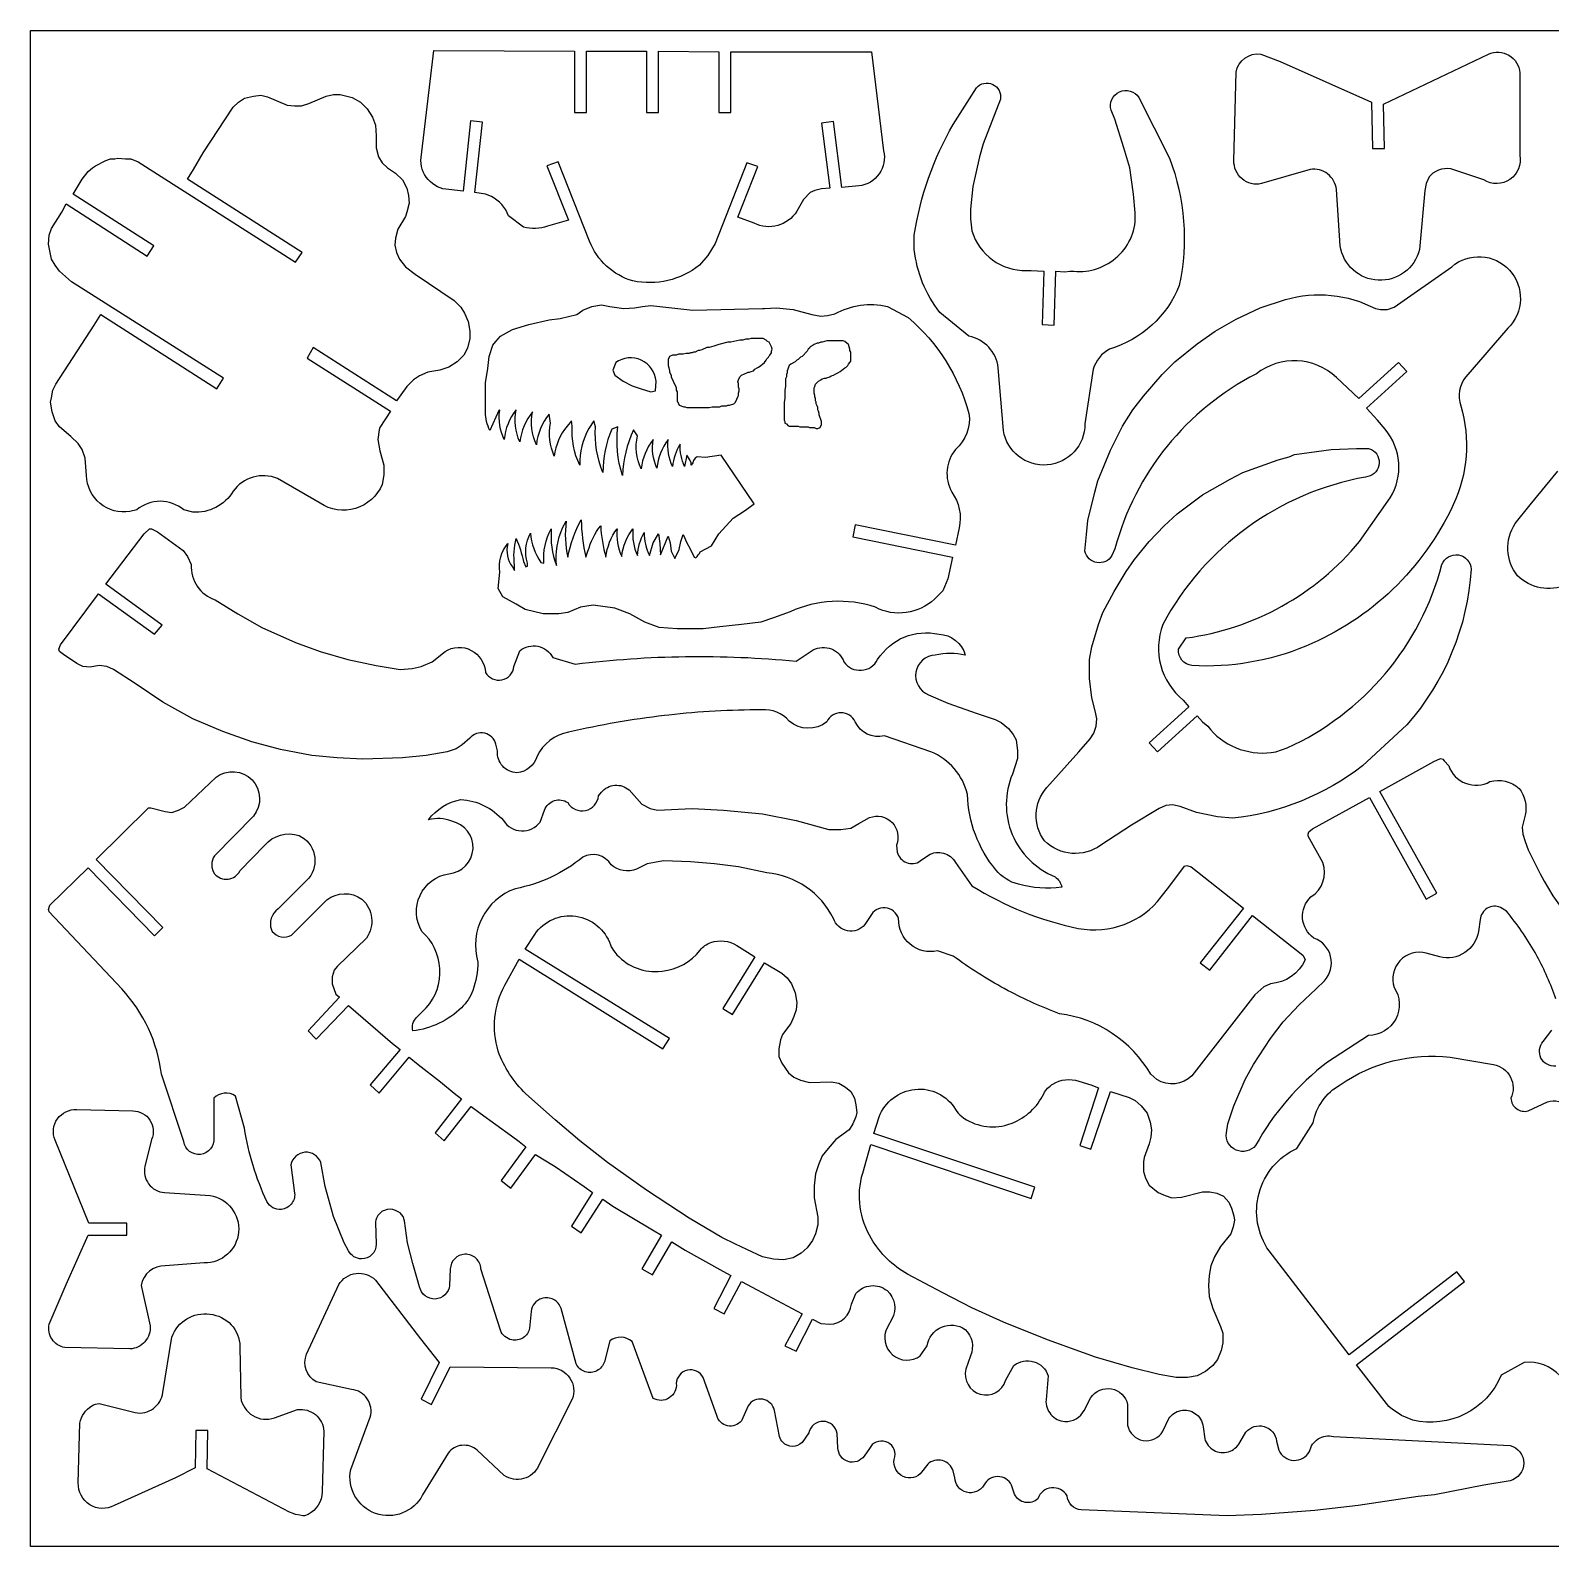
# Model space of a CAD drawing. Extents: x -54 to 327, y -11 to 204.
# Drawn here: x -54.1 to 161.8, y -11.2 to 204 of the extents above; entities that cross this region are included whole.
import ezdxf

# ---------------------------------------------------------------- set-up
doc = ezdxf.new("R2010")
doc.units = 0
for name, color, linetype in [('DEFAULT', 7, 'CONTINUOUS'), ('OFFEN', 7, 'CONTINUOUS'), ('SCHNEIDENUHRZEIGER', 7, 'CONTINUOUS')]:
    doc.layers.add(name, color=color, linetype=linetype)

msp = doc.modelspace()

# ---------------------------------------------------------------- linework, layer by layer
at = {"layer": 'DEFAULT'}
for points in [[(29.751367, 201.076598), (33.388499, 201.076598), (33.388499, 192.364098), (35.088499, 192.364098), (35.088499, 201.076598), (43.694749, 200.970348), (43.694749, 192.364098), (45.394749, 192.364098), (45.394749, 200.970348), (65.369749, 200.970348), (67.069749, 186.945348, -0.212187), (66.426186, 183.669418, -0.230841), (63.563499, 181.951598), (61.119749, 181.739098), (59.950999, 191.089098), (58.250999, 190.876598), (59.419749, 181.632848), (58.250999, 181.526598), (57.294749, 181.314098), (56.657249, 180.995348), (55.700999, 180.039098), (54.744749, 178.339098, -0.381872), (48.688499, 176.639098), (46.350999, 177.489098), (49.219749, 184.714098), (47.625999, 185.245348), (43.163499, 173.770348), (42.100999, 172.070348), (40.932249, 170.689098, -0.221564), (31.475999, 168.457848, -0.230541), (25.313499, 174.089098), (20.850999, 185.351598), (19.257249, 184.820348), (22.338499, 177.064098), (19.363499, 176.214098, -0.15459), (15.963499, 176.107848), (13.838499, 177.701598, 0.175963), (11.394749, 180.464098), (10.544749, 180.782848), (9.057249, 180.995348), (10.119749, 190.982848), (8.419749, 191.195348), (7.357249, 181.207848), (5.338499, 181.420348, -0.205545), (2.392364, 182.861029, -0.214931), (1.407249, 185.989098), (3.213499, 201.182848), (23.188499, 201.076598), (23.188499, 192.364098), (24.888499, 192.364098), (24.888499, 201.076598), (29.751367, 201.076598)], [(131.350998, 181.420348, 0.422445), (127.632248, 184.289098), (120.725998, 182.270348, -0.233301), (117.947707, 182.947266, -0.223841), (116.794748, 185.564098), (117.113498, 198.101598, -0.40439), (120.619748, 200.651598), (123.382248, 199.589098), (136.344748, 193.851598), (136.450998, 187.264098), (138.150998, 187.264098), (138.044748, 193.532848), (152.919748, 200.651598, -0.521424), (157.382248, 197.995348), (157.382248, 186.307848, -0.656572), (152.282248, 182.801598), (148.457248, 184.076598, 0.278045), (145.057248, 183.757848), (144.525998, 183.226598), (144.100998, 182.270348), (143.888498, 181.314098), (143.144748, 172.920348, -0.821677), (131.882248, 173.451598), (131.350998, 181.420348)], [(87.993557, 169.917954), (89.807249, 169.839098), (89.594749, 162.295348), (91.294749, 162.189098), (91.507249, 169.839098), (92.782249, 169.732848), (93.525999, 169.839098), (94.057249, 169.839098, 0.218171), (100.311954, 171.987037, 0.234467), (102.769749, 178.126598), (102.557249, 180.782848), (102.025999, 184.501598), (101.175999, 187.370348), (99.900999, 191.407848), (99.369749, 192.682848, -0.373382), (100.551697, 195.291623, -0.381083), (103.300999, 194.489098), (107.657249, 185.882848, -0.143848), (109.038499, 167.820348, -0.229212), (99.157249, 158.789098, 0.207571), (96.819749, 155.920348), (95.650999, 148.164098, -0.922039), (84.069749, 147.207848), (83.325999, 156.132848, 0.330794), (79.182249, 160.595348), (75.038499, 163.995348, -0.140534), (71.425999, 172.920348), (71.425999, 174.939098, -0.094373), (76.950999, 190.664098), (80.244749, 195.870348, -0.759467), (83.644749, 194.276598), (81.200999, 187.901598), (80.669749, 186.095348), (79.713499, 181.845348), (79.394749, 178.657848), (79.394749, 177.276598), (79.607249, 175.576598, 0.339801), (87.363499, 169.945348), (87.993557, 169.917954)], [(1.194749, 154.964098), (0.344749, 154.432848), (-0.611501, 153.476598), (-1.461501, 152.307848), (-2.099001, 151.457848), (-13.892751, 159.001598), (-14.742751, 157.514098), (-2.949001, 149.970348), (-4.436501, 147.632848), (-4.542751, 147.314098), (-4.755251, 145.932848), (-4.436501, 144.339098), (-3.905251, 142.320348), (-3.905251, 140.939098), (-4.117751, 139.557848, -0.468838), (-12.936501, 136.901598), (-18.992751, 140.407848, 0.35362), (-25.261501, 138.601598, -0.279731), (-30.999001, 135.626598), (-32.274001, 135.945348, 0.368022), (-38.967751, 135.945348), (-39.924001, 135.732848, -0.456402), (-46.086501, 140.832848), (-46.299001, 143.276598), (-46.724001, 144.551598), (-47.255251, 145.401598), (-48.317751, 146.357848), (-49.911501, 147.739098), (-50.549001, 148.589098), (-50.974001, 149.864098), (-51.186501, 151.245348), (-51.080251, 151.882848), (-50.867751, 152.945348), (-50.442751, 153.795348), (-45.024001, 162.189098), (-44.067751, 163.676598), (-27.599001, 153.157848), (-26.642751, 154.645348), (-48.211501, 168.351598), (-49.911501, 169.839098), (-50.549001, 170.689098), (-51.080251, 171.539098), (-51.505251, 173.664098), (-51.399001, 174.939098), (-51.080251, 175.895348), (-49.592751, 178.232848), (-48.955251, 179.401598), (-37.480251, 171.964098), (-36.524001, 173.451598), (-47.999001, 180.782848), (-46.724001, 182.907848), (-45.874001, 183.970348), (-45.236501, 184.501598), (-44.811501, 184.820348), (-43.324001, 185.564098), (-42.686501, 185.776598), (-42.049001, 185.776598), (-41.624001, 185.882848), (-40.561501, 185.776598), (-39.817751, 185.776598), (-38.755251, 185.351598), (-16.442751, 171.114098), (-15.486501, 172.495348), (-31.742751, 182.907848), (-30.892751, 184.289098), (-29.511501, 186.626598), (-25.261501, 193.107848), (-24.517751, 193.851598), (-23.667751, 194.382848), (-22.392751, 194.701598), (-21.330251, 194.807848), (-20.374001, 194.595348), (-17.611501, 193.426598), (-16.549001, 193.320348), (-15.592751, 193.320348), (-14.530251, 193.639098), (-12.086501, 194.701598), (-11.024001, 194.914098), (-10.067751, 194.914098), (-8.367751, 194.489098), (-7.199001, 193.851598), (-6.242751, 192.895348), (-5.499001, 191.726598), (-5.074001, 190.557848), (-4.967751, 189.070348), (-4.967751, 187.370348), (-4.649001, 186.095348), (-4.117751, 185.245348), (-3.374001, 184.501598), (-2.205251, 183.757848), (-1.249001, 182.801598), (-0.611501, 181.632848), (-0.399001, 180.570348), (-0.292751, 179.507848), (-0.611501, 178.232848), (-0.824001, 177.595348), (-1.886501, 175.789098), (-2.205251, 174.514098), (-2.311501, 173.557848), (-2.099001, 172.495348), (-1.674001, 171.539098), (-0.824001, 170.476598), (0.557249, 169.414098), (6.082249, 165.695348), (7.038499, 164.739098), (7.569749, 163.889098), (8.100999, 162.720348), (8.313499, 161.339098), (8.313499, 160.276598), (7.994749, 158.895348), (7.463499, 157.939098), (6.507249, 156.982848), (5.338499, 156.239098), (4.063499, 155.814098), (2.363499, 155.495348), (1.194749, 154.964098)], [(119.982249, 155.282848, 0.211968), (99.900999, 130.420348), (99.475999, 129.464098, -0.685025), (95.650999, 130.101598), (95.863499, 132.439098), (96.075999, 134.457848), (97.032249, 138.495348), (97.457249, 140.089098), (99.263499, 144.445348), (100.963499, 147.845348), (102.450999, 150.182848), (103.938499, 152.095348), (106.594749, 155.176598), (108.400999, 156.982848), (111.588499, 159.532848), (114.138499, 161.339098), (117.113499, 163.039098), (120.513499, 164.632848), (124.125999, 165.801598, -0.194971), (136.875999, 164.526598), (137.619749, 164.420348), (138.575999, 164.420348), (139.532249, 164.739098), (147.713499, 170.476598, -0.968447), (155.682249, 161.764098), (149.732249, 154.857848, 0.256602), (148.988499, 150.714098, -0.185135), (147.925999, 136.689098, -0.18754), (126.994749, 116.607848, -0.112718), (110.844749, 113.845348, -0.401507), (108.932249, 116.182848), (109.994749, 117.776598, 0.189422), (134.644749, 131.482848), (139.000998, 137.645348, 0.319665), (138.257248, 147.420348), (137.194748, 148.695348), (135.600998, 150.395348), (141.338498, 155.601598), (140.169748, 156.876598), (134.538498, 151.776598), (131.350998, 154.751598, 0.369638), (119.982249, 155.282848)], [(44.013499, 143.701598), (41.782249, 143.382848), (40.613499, 143.489098), (40.294749, 143.276598), (40.082249, 142.957848), (39.975999, 142.639098), (39.763499, 142.320348), (39.763499, 142.639098), (39.550999, 143.064098), (39.125999, 143.701598), (38.807249, 142.107848, -0.110386), (38.169749, 145.295348, 0.103482), (37.107249, 142.107848, -0.133918), (36.469749, 145.932848, 0.134505), (34.875999, 141.895348, -0.139468), (34.344749, 145.932848, 0.139141), (32.644749, 141.789098, -0.161005), (32.113499, 146.464098), (31.582249, 147.314098, 0.099167), (29.988499, 140.832848, -0.109097), (29.350999, 147.739098), (28.500999, 147.420348, 0.107838), (27.225999, 141.257848, -0.114047), (26.163499, 147.739098), (25.950999, 148.589098), (25.207249, 147.526598, 0.125594), (23.932249, 142.320348, -0.131855), (22.869749, 147.845348), (22.763499, 148.589098), (22.125999, 147.845348, 0.145544), (20.319749, 143.595348, -0.16357), (19.788499, 148.270348), (19.575999, 149.545348, 0.146356), (17.769749, 145.189098, -0.163305), (17.238499, 149.864098, 0.143807), (15.432249, 145.614098, -0.157697), (14.900999, 150.182848, 0.143451), (13.200999, 145.932848, -0.144844), (12.563499, 150.076598, 1), (12.457249, 150.076598), (11.182249, 147.207848, -0.11832), (10.544749, 149.864098), (10.544749, 154.007848), (10.863499, 156.026598), (11.075999, 157.726598), (11.607249, 159.320348), (12.032249, 159.851598), (12.669749, 160.595348), (14.369749, 161.551598), (16.707249, 162.295348), (19.575999, 162.932848), (21.169749, 163.145348), (23.507249, 163.676598), (24.357249, 164.314098), (25.632249, 164.845348), (27.013499, 165.057848), (28.182249, 164.845348), (30.200999, 164.526598), (31.688499, 164.632848), (32.857249, 164.845348), (34.025999, 164.951598), (39.975999, 164.314098), (49.857249, 164.526598), (50.175999, 164.526598), (51.875999, 164.632848), (54.213499, 164.420348), (56.869749, 163.676598), (58.144749, 163.464098), (59.100999, 163.570348), (60.163499, 163.782848, -0.185678), (67.600999, 164.845348), (70.575999, 163.251598, -0.150185), (79.182249, 149.651598, -0.25416), (77.269749, 144.551598, 0.304374), (76.738499, 138.495348, -0.212858), (77.800999, 133.395348), (77.269749, 130.951598), (63.032249, 133.820348), (62.713499, 132.120348), (76.844749, 129.251598), (76.207249, 126.170348), (75.463499, 124.470348), (74.294749, 123.301598, -0.31967), (65.900999, 122.132848, 0.18947), (53.788499, 121.495348), (51.450999, 120.645348), (49.644749, 120.007848), (46.882249, 119.689098), (43.800999, 119.370348), (41.463499, 119.051598), (37.744749, 119.051598), (35.194749, 119.264098), (33.175999, 120.007848), (31.050999, 121.176598), (28.925999, 122.026598), (25.844749, 122.451598), (24.038499, 122.132848), (22.232249, 121.389098), (20.957249, 121.176598), (18.725999, 121.176598), (16.175999, 121.814098), (14.900999, 122.557848), (12.988499, 123.620348), (12.350999, 124.789098), (12.563499, 127.126598, -0.213725), (13.732249, 131.164098, 0.236705), (14.369749, 127.870348), (14.688499, 127.339098), (14.688499, 128.082848, -0.096857), (14.900999, 131.907848, -0.04142), (15.963499, 128.614098), (16.282249, 127.870348), (16.494749, 127.976598), (16.494749, 128.401598, -0.199924), (16.919749, 132.651598, 0.131651), (18.407249, 128.507848), (18.832249, 128.401598, -0.143033), (19.894749, 133.289098, 0.116635), (20.638499, 128.082848, -0.124281), (21.488499, 133.395348), (22.019749, 134.351598, 0.090775), (22.232249, 129.251598, -0.07255), (24.144749, 134.564098, 0.051752), (24.782249, 129.251598), (25.100999, 130.101598, -0.09971), (26.907249, 133.714098, 0.060127), (27.650999, 129.251598, -0.134505), (29.244749, 133.289098, 0.137566), (29.882249, 129.357848, -0.131886), (31.475999, 133.289098, 0.133601), (32.113499, 129.464098, -0.106083), (33.069749, 132.757848, 0.115187), (33.813499, 129.464098), (34.344749, 131.270348), (35.088499, 132.545348), (35.300999, 131.164098), (35.407249, 129.570348), (36.469749, 132.226598), (36.788499, 131.270348), (36.894749, 130.101598), (37.425999, 129.039098), (38.063499, 130.314098), (38.275999, 131.482848), (38.594749, 132.439098), (39.125999, 131.270348), (39.550999, 130.526598), (40.188499, 129.251598), (40.400999, 129.145348), (40.613499, 129.357848), (40.719749, 129.570348), (40.932249, 129.782848), (41.038499, 129.995348), (42.632249, 130.845348), (43.694749, 132.545348), (45.713499, 134.776598), (47.307249, 135.839098), (48.688499, 136.795348), (44.013499, 143.701598)], [(113.467887, 104.766989, 0.266244), (122.744749, 101.626598), (124.338499, 102.157848, 0.224917), (146.332249, 128.189098, -0.816405), (150.475999, 127.551598, -0.166988), (141.338499, 105.451598), (135.069749, 99.607848, -0.137036), (116.582249, 92.170348), (114.457249, 92.382848), (111.482249, 93.020348), (109.144749, 93.870348), (108.082249, 94.082848), (107.125999, 93.976598), (106.169749, 93.551598), (102.238499, 91.214098), (97.882249, 88.345348, -0.367829), (89.913499, 88.982848, -0.358402), (90.232249, 96.526598), (94.800999, 101.626598), (96.394749, 103.432848), (96.925999, 104.282848), (97.244749, 105.239098), (97.350999, 106.301598), (97.138499, 107.257848), (96.607249, 109.276598), (96.288499, 112.039098), (96.288499, 114.695348), (96.607249, 116.501598), (97.563499, 119.689098), (98.200999, 121.389098), (99.794749, 124.364098), (101.494749, 127.232848), (102.663499, 128.932848), (104.788499, 131.482848), (106.913499, 133.714098), (108.719749, 135.414098), (112.332249, 138.070348), (116.263499, 140.301598), (118.069749, 141.257848), (123.063499, 143.064098), (124.657249, 143.489098), (125.400999, 143.807848), (130.607249, 144.551598), (134.219749, 144.657848), (135.919749, 144.657848), (136.344749, 144.551598, -0.733144), (135.494749, 140.620348, 0.229022), (106.700999, 119.689098, 0.320601), (109.569749, 108.957848), (110.419749, 108.001598), (104.788499, 102.901598), (105.957249, 101.626598), (111.588499, 106.726598), (112.332249, 105.876598), (113.075999, 105.239098), (113.467887, 104.766989)], [(22.338499, 104.389098, 0.23929), (17.875999, 100.989098, -0.310933), (15.007249, 98.651598, -0.425069), (12.244749, 101.732848), (12.032249, 102.689098, 0.613979), (8.313499, 103.539098), (7.250999, 102.582848), (6.400999, 102.051598), (5.125999, 101.626598), (2.150999, 101.095348), (-1.249001, 100.776598), (-6.880251, 100.564098), (-10.492751, 100.776598), (-14.105251, 101.095348), (-18.567751, 101.945348), (-22.605251, 103.007848), (-26.749001, 104.495348), (-30.999001, 106.301598), (-35.249001, 108.639098), (-39.180251, 111.295348), (-42.261501, 113.314098), (-43.217751, 113.739098), (-44.280251, 113.845348), (-45.555251, 113.632848), (-46.617751, 113.739098), (-47.467751, 114.164098), (-49.380251, 115.439098), (-49.911501, 115.864098), (-50.017751, 116.182848), (-49.805251, 116.820348), (-44.386501, 124.045348), (-36.417751, 118.307848), (-35.355251, 119.582848), (-43.324001, 125.426598), (-37.905251, 132.545348), (-37.161501, 133.289098), (-36.842751, 133.289098), (-35.992751, 132.864098), (-32.380251, 130.207848), (-31.742751, 129.357848), (-31.211501, 128.189098, 0.344725), (-27.811501, 123.195348), (-24.624001, 121.176598), (-21.224001, 119.264098), (-16.442751, 117.139098), (-12.936501, 115.864098), (-9.005251, 114.695348), (-4.967751, 113.845348), (-1.567751, 113.314098), (0.132249, 113.420348), (1.407249, 113.739098), (3.000999, 114.376598), (4.807249, 115.864098, -0.572009), (10.544749, 112.889098, 0.734842), (14.582249, 113.739098), (15.432249, 115.970348, -0.468167), (20.107249, 115.014098), (23.294749, 114.057848, -0.055077), (54.638499, 114.482848), (57.082249, 116.076598, -0.455692), (61.438499, 114.376598, 0.566764), (66.219749, 114.695348, -0.317837), (74.932249, 118.307848, -0.329654), (78.650999, 115.332848, 0.109772), (74.400999, 115.332848, 0.354518), (71.639513, 112.904963, 0.341058), (73.444749, 109.701598), (76.207249, 108.532848), (80.350999, 107.045348), (82.900999, 106.195348), (83.750999, 105.770348), (84.813499, 104.920348), (85.450999, 104.070348), (85.875999, 103.326598), (86.088499, 101.732848), (86.088499, 100.670348), (85.344749, 98.439098, 0.417886), (91.400999, 83.882848, -0.182413), (92.357249, 82.395348, -0.099883), (86.194749, 82.820348, -0.158179), (83.007249, 84.839098, -0.167857), (78.969749, 95.570348, 0.243079), (73.763499, 101.626598), (67.175999, 103.857848, -0.350973), (63.032249, 105.876598, 0.632831), (58.994749, 105.876598, -0.366661), (53.682249, 105.982848, 0.234619), (49.750999, 107.576598, 0.028106), (36.55725, 106.822436), (35.955089, 106.75392, 0.028106), (22.338499, 104.389098)], [(115.838499, -6.854652), (95.119749, -6.004652, -0.359625), (93.100999, -3.985902, 0.638091), (88.957249, -4.410902, -0.514678), (85.663499, -3.773402), (85.238499, -2.498402, 0.62557), (81.307249, -2.498402, -0.73891), (77.163499, -1.435902), (76.950999, -0.479652, 0.5562), (73.338499, 0.476598), (72.275999, -0.904652, -0.770632), (68.663499, 1.539098, 0.860887), (65.050999, 2.707848), (64.307249, 1.645348, -0.736561), (60.588499, 2.814098), (60.482249, 4.832848, 0.832719), (56.444749, 4.939098), (55.488499, 3.557848, -0.414214), (52.776258, 3.586945, -0.140829), (52.300999, 4.407848), (51.557249, 8.126598, 0.675242), (47.838499, 8.764098), (46.882249, 6.639098, -0.611766), (43.375999, 7.382848), (41.463499, 12.801598, 0.761044), (37.638499, 11.951598, -0.603856), (34.344749, 9.826598), (31.369749, 17.901598, 0.339961), (28.182249, 18.007848), (27.438499, 15.032848, -0.414214), (24.715669, 13.591818, -0.202988), (23.400999, 14.714098), (21.275999, 22.576598, 0.414214), (18.550318, 24.014655, 0.306637), (17.025999, 22.151598), (16.813499, 19.814098, -0.414214), (14.270999, 18.122848, -0.249588), (12.669749, 19.495348), (9.907249, 28.207848, 0.414214), (7.622874, 30.279723, 0.387849), (5.550999, 28.207848), (5.444749, 25.870348, -0.861506), (1.194749, 25.657848), (0.238499, 28.951598), (-0.505251, 31.926598), (-0.930251, 35.007848), (-1.142751, 35.645348), (-1.567751, 36.176598), (-2.205251, 36.495348, 0.414214), (-4.91441, 35.419202, 0.07553), (-5.074001, 34.795348), (-4.967751, 31.714098, -0.414214), (-7.031639, 29.621193, -0.268518), (-8.899001, 30.757848), (-9.536501, 31.926598), (-11.024001, 35.645348), (-12.192751, 39.895348), (-12.830251, 43.295348, 0.763255), (-17.080251, 42.976598), (-16.549001, 38.939098, -0.414214), (-18.429983, 36.659786, -0.322429), (-20.480251, 37.770348, -0.071153), (-23.667751, 48.182848), (-24.942751, 52.751598, 0.360962), (-28.024001, 52.432848), (-28.024001, 46.801598, -0.975688), (-32.274001, 46.270348), (-35.461501, 55.832848, 0.161493), (-41.092751, 67.945348), (-51.399001, 78.889098), (-51.505251, 79.207848), (-51.292751, 79.845348), (-45.874001, 85.157848), (-36.417751, 75.489098), (-35.249001, 76.657848), (-44.705251, 86.326598), (-37.267751, 93.657848), (-36.949001, 93.657848), (-34.930251, 93.126598), (-33.974001, 93.020348), (-33.017751, 93.339098), (-32.167751, 93.764098), (-27.705251, 98.014098, -0.88929), (-22.392751, 92.489098), (-27.917751, 86.857848, 0.302776), (-27.917751, 84.307848, 0.541833), (-24.305251, 84.732848), (-20.799001, 88.345348, -0.304215), (-15.911501, 89.726598, -0.483538), (-14.530251, 83.670348), (-18.886501, 79.314098, 0.335504), (-19.842751, 76.339098), (-19.736501, 76.126598, 0.367138), (-16.974001, 75.595348), (-11.980251, 80.589098, -0.331951), (-6.986501, 80.695348, -0.383029), (-6.349001, 75.170348), (-10.492751, 71.132848), (-10.917751, 70.601598), (-11.236501, 69.645348), (-11.236501, 68.689098), (-10.705251, 67.201598), (-10.174001, 66.776598), (-14.636501, 61.995348), (-13.467751, 60.826598), (-8.899001, 65.607848), (-2.630251, 60.189098), (-1.567751, 59.339098), (-5.817751, 54.345348), (-4.542751, 53.176598), (-0.292751, 58.276598), (0.982249, 57.214098), (4.169749, 54.770348), (6.082249, 53.176598), (7.144749, 52.326598), (3.425999, 47.545348), (4.700999, 46.376598), (8.525999, 51.264098), (9.800999, 50.307848), (14.263499, 47.120348), (15.325999, 46.270348), (16.282249, 45.526598), (12.775999, 40.745348), (14.157249, 39.682848), (17.663499, 44.464098), (18.619749, 43.826598), (20.425999, 42.764098), (24.569749, 39.895348), (25.738499, 39.045348), (22.763499, 34.264098), (24.144749, 33.307848), (27.225999, 38.089098), (28.607249, 37.132848), (34.238499, 33.732848), (35.513499, 32.989098), (32.750999, 28.207848), (34.238499, 27.357848), (37.000999, 32.032848), (38.913499, 30.864098), (44.225999, 27.889098), (45.394749, 27.251598), (42.950999, 22.576598), (44.438499, 21.832848), (46.882249, 26.401598), (49.113499, 25.232848), (55.488499, 21.832848), (53.044749, 17.264098), (54.638499, 16.520348), (56.975999, 21.089098), (58.144749, 20.451598), (59.419749, 20.345348, 0.37578), (62.500999, 23.214098), (63.138499, 24.701598, -0.414214), (67.550638, 25.118, -0.347251), (68.238499, 21.089098), (67.600999, 19.920348, 0.803821), (72.275999, 15.882848), (73.232249, 17.264098, -0.555793), (78.650999, 19.601598, -0.319241), (79.394749, 15.882848), (78.757249, 13.970348, 0.977838), (84.388499, 12.376598), (85.557249, 14.501598, -0.521838), (90.444749, 13.014098), (90.125999, 9.614098, 0.414214), (92.773113, 6.548897, 0.291027), (95.544749, 8.126598), (96.500999, 9.932848, -0.661284), (101.707249, 8.976598), (101.707249, 6.001598, 0.687994), (106.700999, 5.151598), (107.550999, 6.957848, -0.414214), (111.265688, 7.699104, -0.216449), (112.438499, 5.789098), (112.650999, 4.089098, 0.414214), (116.005055, 2.23348, 0.188297), (117.644749, 3.557848), (118.494749, 5.045348, -0.654159), (122.850999, 3.770348), (123.169749, 2.495348, 0.624812), (127.525999, 2.282848, -0.427743), (130.925999, 4.407848), (156.000999, 3.132848, -0.77676), (156.000999, -1.860902), (152.282249, -2.498402), (145.269749, -3.879652), (142.932249, -4.092152), (134.432249, -5.367152), (128.269749, -6.110902), (120.725999, -6.642152), (115.838499, -6.854652)], [(84.740337, 67.702256), (84.20234, 67.990475, -0.035696), (76.950999, 72.620348), (74.719749, 73.364098, -0.493458), (69.194749, 77.932848, 0.681902), (65.157249, 78.251598), (64.413499, 77.082848, -0.581585), (59.950999, 77.932848, 0.260818), (50.494749, 84.414098), (46.457249, 85.264098), (43.057249, 85.689098), (39.657249, 86.007848), (35.832249, 86.114098), (34.557249, 85.901598), (33.494749, 85.689098), (32.007249, 84.945348, -0.278265), (28.394749, 85.582848, 0.400214), (24.357249, 86.645348, -0.125588), (14.794749, 82.182848, 0.398121), (9.482249, 71.770348, -0.081501), (8.738499, 67.732848, -0.112269), (7.144749, 65.289098, -0.163574), (0.238499, 61.995348, -0.263053), (0.769749, 63.907848), (2.150999, 65.289098, 0.414214), (1.513499, 76.126598, -0.529843), (5.338499, 84.307848, 0.867695), (5.763499, 91.745348, 0.174552), (2.469749, 91.957848, -0.195997), (7.038499, 94.826598, -0.206596), (13.094749, 91.851598, 0.523416), (18.300999, 91.639098), (18.938499, 93.339098, -0.493195), (22.232249, 94.401598, 0.73147), (26.588499, 95.357848), (27.013499, 95.889098, -0.414214), (30.944749, 96.207848), (32.750999, 94.189098), (33.919749, 93.551598), (34.982249, 93.339098), (39.869749, 93.551598), (44.332249, 93.339098), (49.857249, 92.807848), (54.638499, 91.851598), (59.313499, 90.576598), (61.013499, 90.576598), (62.394749, 90.789098), (63.563499, 91.426598), (65.050999, 92.276598, -0.661709), (68.875999, 88.345348), (68.982249, 87.389098, 0.2421), (70.301227, 85.904532, 0.267666), (72.275999, 86.114098), (73.444749, 86.964098, -0.200788), (75.579548, 87.233126, -0.204895), (77.269749, 85.901598), (79.607249, 82.607848, 0.089951), (94.694749, 76.551598, 0.283969), (106.488499, 81.014098), (107.550999, 82.395348), (109.782249, 85.370348), (110.100999, 85.476598), (110.738499, 85.264098), (118.175999, 79.420348), (112.013499, 71.664098), (113.394749, 70.601598), (119.450999, 78.357848), (126.569749, 72.726598), (126.782249, 72.407848), (126.888499, 72.089098, -0.277408), (122.000999, 68.689098), (121.044749, 68.264098), (119.769749, 67.095348), (110.844749, 55.620348, -0.349267), (105.850999, 55.089098), (105.000999, 55.832848, 0.232325), (92.038499, 64.439098, -0.033164), (84.740337, 67.702256)], [(35.652332, 70.474856, 0.208242), (41.038499, 73.470348, -0.141963), (42.525999, 74.532848, -0.232849), (46.244749, 74.107848), (47.732249, 73.151598), (48.794749, 72.514098), (44.225999, 65.182848), (45.607249, 64.332848), (50.175999, 71.664098), (52.619749, 70.176598), (53.363499, 69.539098), (54.000999, 68.689098), (54.532249, 67.414098), (54.744749, 66.032848), (54.638499, 64.970348), (54.319749, 64.014098), (53.894749, 63.057848), (52.725999, 61.464098), (52.407249, 60.720348), (52.194749, 59.445348), (52.194749, 58.382848), (52.619749, 57.426598), (53.575999, 56.045348), (54.319749, 55.407848), (55.275999, 54.982848), (56.550999, 54.664098), (59.632249, 54.770348), (60.694749, 54.557848), (61.650999, 54.026598), (62.394749, 53.389098), (62.925999, 52.432848), (63.138499, 51.476598), (63.244749, 50.414098), (63.138499, 49.776598), (62.713499, 48.820348), (62.182249, 47.970348), (60.269749, 46.589098), (59.207249, 45.314098), (58.357249, 44.251598), (57.825999, 42.976598), (57.400999, 41.701598), (57.188499, 40.001598), (57.188499, 38.301598), (57.719749, 35.539098), (57.719749, 34.476598), (57.400999, 33.201598), (56.975999, 32.245348), (56.232249, 31.182848), (55.382249, 30.439098), (54.213499, 29.801598), (52.832249, 29.482848), (51.450999, 29.589098), (49.857249, 29.907848), (47.625999, 30.970348), (46.032249, 31.714098), (44.119749, 32.670348), (39.444749, 35.432848), (33.388499, 39.364098), (27.863499, 43.295348), (23.932249, 46.376598), (20.425999, 49.351598), (16.282249, 53.070348, -0.115219), (12.350999, 59.126598, -0.200329), (13.307249, 68.476598), (15.325999, 72.195348), (35.725999, 59.445348), (36.682249, 60.932848), (16.175999, 73.576598), (17.557249, 75.701598, -0.285131), (23.38454, 78.288438, -0.275664), (28.288499, 74.214098, 0.085407), (28.925999, 73.151598, 0.245374), (35.057892, 70.436518), (35.652332, 70.474856)], [(85.301869, 48.888207, 0.186885), (89.807249, 53.070348, -0.129899), (91.082249, 54.451598, -0.211406), (94.800999, 54.876598), (96.500999, 54.345348), (97.563499, 53.920348), (94.907249, 45.739098), (96.500999, 45.207848), (99.263499, 53.389098), (101.919749, 52.539098), (102.769749, 52.114098), (103.619749, 51.370348), (104.469749, 50.307848), (104.894749, 49.032848), (105.107249, 47.970348), (105.000999, 46.907848), (104.788499, 45.951598), (104.044749, 44.039098), (103.938499, 43.401598), (103.938499, 42.020348), (104.257249, 41.064098), (104.788499, 40.107848), (106.063499, 39.045348), (107.019749, 38.620348), (107.975999, 38.301598), (109.357249, 38.407848), (112.332249, 39.151598), (113.394749, 39.151598), (114.350999, 38.939098), (115.307249, 38.514098), (116.050999, 37.664098), (116.475999, 36.814098), (116.794749, 35.751598), (116.900999, 35.114098), (116.688499, 34.157848), (116.369749, 33.201598), (114.882249, 31.395348), (114.032249, 29.907848), (113.500999, 28.632848), (113.288499, 27.251598), (113.182249, 25.870348), (113.288499, 24.276598), (113.819749, 22.576598), (114.882249, 20.026598), (115.200999, 19.070348), (115.200999, 17.689098), (114.988499, 16.626598), (114.457249, 15.351598), (113.819749, 14.501598), (112.757249, 13.651598), (111.588499, 13.014098), (110.207249, 12.801598), (108.613499, 12.801598), (106.169749, 13.226598), (102.344749, 14.182848), (97.138499, 15.670348), (90.338499, 18.114098), (84.069749, 20.664098), (79.607249, 22.682848), (75.463499, 24.807848), (70.469749, 27.464098, -0.132484), (65.369749, 32.457848, -0.211731), (64.094749, 41.807848), (65.263499, 45.845348), (88.000999, 38.195348), (88.532249, 39.789098), (65.688499, 47.439098), (66.432249, 49.776598, -0.28598), (71.520081, 53.683204, -0.299748), (77.269749, 50.839098, 0.112767), (78.119749, 49.882848, 0.245754), (84.71948, 48.704667), (85.301869, 48.888207)], [(-50.549001, 46.482848, -0.258612), (-50.215698, 49.514932, -0.242441), (-47.467751, 50.839098), (-39.499001, 50.626598, -0.541555), (-36.842751, 46.589098), (-37.799001, 42.764098, 0.217476), (-37.266638, 40.274121, 0.222632), (-35.036501, 39.045348), (-28.555251, 38.620348, -0.936041), (-29.405251, 29.057848), (-34.930251, 28.632848, 0.377321), (-38.330251, 25.870348), (-37.055251, 20.132848, -0.425201), (-39.924001, 16.839098), (-49.167751, 17.051598, -0.42752), (-51.399001, 20.345348), (-48.955251, 25.976598), (-45.874001, 32.989098), (-40.349001, 32.989098), (-40.349001, 34.689098), (-45.767751, 34.689098), (-50.549001, 46.482848)], [(1.346586, 18.270078), (3.957249, 14.926598), (1.407249, 9.720348), (2.894749, 8.976598), (5.550999, 14.289098), (19.894749, 14.182848, -0.514618), (22.869749, 9.720348), (18.088499, 0.264098, -0.465269), (13.200999, -1.117152), (9.375999, 2.495348, 0.422548), (5.232249, 2.070348), (1.619749, -3.879652, -0.867437), (-8.580251, -0.267152), (-5.817751, 7.170348, 0.466516), (-8.474001, 11.101598), (-13.467751, 12.164098, -0.385794), (-14.849001, 16.095348), (-10.280251, 25.976598, -0.48963), (-5.074001, 26.614098), (1.346586, 18.270078)], [(-42.155251, -5.367152, -0.271864), (-45.640975, -5.270561, -0.258698), (-47.255251, -2.179652), (-47.042751, 6.320348, -0.205573), (-45.342751, 8.764098, -0.146769), (-44.280251, 9.082848), (-39.180251, 7.807848, 0.2071), (-36.593884, 8.391576, 0.204608), (-35.249001, 10.676598), (-33.974001, 18.539098, -0.355015), (-28.578546, 21.776033, -0.383225), (-24.305251, 17.157848), (-24.199001, 9.932848, 0.223092), (-22.481892, 7.375947, 0.224882), (-19.417751, 7.064098), (-16.124001, 8.232848, -0.442082), (-12.405251, 5.151598), (-12.617751, -3.454652, -0.272934), (-14.636501, -6.642152), (-15.167751, -6.854652), (-15.380251, -6.854652), (-15.805251, -6.748402), (-16.442751, -6.642152), (-16.761501, -6.535902), (-17.292751, -6.323402), (-28.980251, -0.160902), (-28.874001, 5.257848), (-30.574001, 5.257848), (-30.680251, -0.054652), (-33.442751, -1.435902), (-42.155251, -5.367152)]]:
    msp.add_lwpolyline(points, format="xyb", close=True, dxfattribs=at)
for points in [[(163.969748, 125.320348, -0.307039), (157.063498, 126.595348, -0.32864), (156.744748, 134.032848), (158.869748, 136.689098), (162.800998, 141.470348)], [(162.482248, 66.564098, 0.042111), (159.838646, 72.578791), (159.838646, 72.578791), (159.548418, 73.102626, 0.04595), (155.469748, 78.995348), (154.619748, 79.526598, 0.240016), (152.752403, 79.407235, 0.223811), (151.750998, 77.826598), (151.538498, 76.126598, -0.208562), (149.563692, 73.115641, -0.222985), (146.013498, 72.514098), (144.100998, 73.045348, 0.591108), (139.532248, 68.157848, -0.601319), (135.919748, 61.357848), (130.075998, 57.532848, 0.104165), (119.875998, 45.739098, -0.335307), (117.121756, 45.076793, -0.352516), (115.732248, 47.545348), (115.944748, 48.820348), (116.794748, 51.370348), (118.388498, 55.089098), (119.557248, 57.214098), (122.000998, 60.932848), (123.807248, 63.270348), (126.038498, 65.714098), (128.482248, 67.945348), (129.650998, 69.114098, 0.535787), (128.163498, 75.170348, -0.480724), (127.738498, 81.014098, 0.348668), (129.438498, 85.901598), (127.313498, 89.620348), (127.313498, 89.939098), (127.419748, 90.257848), (127.950998, 90.682848), (136.025998, 95.145348), (144.100998, 80.695348), (145.588498, 81.545348), (137.513498, 95.995348), (145.163498, 100.245348), (146.119748, 100.670348), (146.438498, 100.564098), (146.650998, 100.351598), (147.288498, 99.607848, 0.462858), (153.132248, 97.376598, -0.256142), (157.275998, 96.420348, -0.236068), (158.125998, 92.595348), (157.700998, 90.895348), (157.807248, 89.939098), (158.125998, 88.876598), (158.550998, 87.707848), (160.250998, 84.307848, 0.1268), (173.107248, 70.070348, 0.310226)], [(162.482248, 57.001598, -0.307227), (160.389637, 58.141957, -0.284465), (160.675998, 60.507848), (161.950998, 62.101598, 0.228048)], [(164.607248, 7.807848, 0.499317), (158.019748, 14.926598), (154.725998, 13.120348, -0.369384), (142.188498, 6.745348), (140.594748, 7.382848), (139.850998, 7.914098), (139.319748, 8.232848), (138.788498, 8.657848), (134.219748, 14.607848), (149.519748, 26.401598), (148.457248, 27.782848), (133.157248, 15.989098), (121.788498, 30.757848), (121.788498, 30.757848, -0.466233), (125.719748, 45.314098), (128.057248, 48.926598, -0.223564), (131.882248, 54.345348, -0.180542), (147.500998, 58.276598), (153.663498, 57.214098, -0.49219), (156.107248, 52.432848, 0.463866), (158.550998, 50.626598), (161.313498, 51.901598, -0.72925), (164.394748, 48.076598)]]:
    msp.add_lwpolyline(points, format="xyb", dxfattribs=at)
at = {"layer": 'OFFEN', "color": 4}
for points in [[(50.919749, 157.939098), (51.132249, 158.257848), (51.132249, 158.470348), (51.238499, 158.789098), (51.132249, 159.107848), (50.813499, 159.745348), (50.600999, 159.851598), (50.388499, 160.064098), (49.963499, 160.276598), (48.263499, 160.276598), (47.944749, 160.170348), (47.519749, 160.170348), (47.094749, 160.064098), (46.669749, 160.064098), (45.394749, 159.745348), (44.969749, 159.745348), (43.694749, 159.426598), (43.375999, 159.320348), (42.950999, 159.214098), (42.313499, 159.001598), (41.994749, 159.001598), (41.782249, 158.895348), (41.463499, 158.789098), (41.250999, 158.682848), (40.932249, 158.576598), (40.719749, 158.576598), (40.294749, 158.364098), (40.082249, 158.364098), (39.869749, 158.257848), (39.657249, 158.257848), (39.444749, 158.151598), (39.019749, 158.151598), (38.594749, 158.045348), (37.957249, 158.045348), (37.638499, 157.939098), (37.107249, 157.939098), (36.682249, 157.726598), (36.469749, 157.301598), (36.469749, 156.451598), (36.575999, 156.132848), (36.682249, 155.707848), (36.682249, 155.495348), (36.894749, 155.070348), (36.894749, 154.857848), (37.213499, 154.220348), (37.319749, 153.901598), (37.532249, 153.582848), (37.638499, 153.264098), (37.638499, 152.945348), (37.744749, 152.732848), (37.744749, 151.457848), (38.063499, 150.820348), (38.700999, 150.607848), (38.913499, 150.607848), (39.125999, 150.501598), (42.313499, 150.501598), (42.738499, 150.607848), (43.800999, 150.607848), (44.119749, 150.714098), (44.757249, 150.714098), (44.969749, 150.820348), (45.182249, 150.820348), (45.819749, 151.032848), (46.032249, 151.245348), (46.244749, 151.670348), (46.350999, 151.989098), (46.457249, 152.201598), (46.457249, 152.520348), (46.563499, 152.839098), (46.563499, 153.157848), (46.457249, 153.370348), (46.457249, 153.901598), (46.350999, 154.114098), (46.457249, 154.432848), (46.669749, 154.857848), (46.882249, 155.070348), (47.307249, 155.282848), (47.625999, 155.389098), (47.838499, 155.495348), (48.050999, 155.495348), (48.263499, 155.601598), (48.582249, 155.707848), (48.794749, 155.920348), (49.113499, 156.132848), (49.325999, 156.239098), (49.644749, 156.451598), (49.857249, 156.664098), (50.175999, 156.876598), (50.388499, 157.195348), (50.494749, 157.407848), (50.707249, 157.620348), (50.813499, 157.832848), (50.919749, 157.939098)], [(58.250999, 148.482848), (57.932249, 149.439098), (57.932249, 149.651598), (57.825999, 149.970348), (57.719749, 150.182848), (57.719749, 150.501598), (57.613499, 150.714098), (57.507249, 151.032848), (57.507249, 151.245348), (57.400999, 151.457848), (57.400999, 151.776598), (57.294749, 151.989098), (57.294749, 152.201598), (57.188499, 152.520348), (57.188499, 153.264098), (57.294749, 153.476598), (57.400999, 153.795348), (57.825999, 154.220348), (58.144749, 154.432848), (58.357249, 154.539098), (58.675999, 154.645348), (58.888499, 154.645348), (59.100999, 154.751598), (59.419749, 154.857848), (59.632249, 154.964098), (59.950999, 155.070348), (60.269749, 155.282848), (60.588499, 155.389098), (60.907249, 155.601598), (61.119749, 155.814098), (61.332249, 155.920348), (61.544749, 156.132848), (61.757249, 156.239098), (61.969749, 156.451598), (62.075999, 156.664098), (62.288499, 156.876598), (62.394749, 157.089098), (62.394749, 158.364098), (62.288499, 158.576598), (62.288499, 158.789098), (62.075999, 159.426598), (61.863499, 159.639098), (61.544749, 159.851598), (61.332249, 159.957848), (58.994749, 159.957848), (58.357249, 159.745348), (58.144749, 159.745348), (57.825999, 159.639098), (57.613499, 159.639098), (57.188499, 159.426598), (57.082249, 159.320348), (56.657249, 159.107848), (56.550999, 158.895348), (56.338499, 158.789098), (56.232249, 158.470348), (55.488499, 157.726598), (55.275999, 157.620348), (54.957249, 157.301598), (54.744749, 157.195348), (54.532249, 156.982848), (53.894749, 156.664098), (53.682249, 156.451598), (53.575999, 156.239098), (53.469749, 155.920348), (53.363499, 155.707848), (53.363499, 155.389098), (53.257249, 155.176598), (53.257249, 154.857848), (53.150999, 154.539098), (53.150999, 153.476598), (53.044749, 152.945348), (53.044749, 151.776598), (52.938499, 151.245348), (52.938499, 148.695348), (53.044749, 148.482848), (53.044749, 148.270348), (53.257249, 148.164098), (53.469749, 147.951598), (53.682249, 147.845348), (54.957249, 147.845348), (55.169749, 147.739098), (56.338499, 147.739098), (56.550999, 147.632848), (57.188499, 147.632848), (57.507249, 147.526598), (57.719749, 147.526598), (58.038499, 147.632848), (58.250999, 148.057848), (58.250999, 148.482848)]]:
    msp.add_lwpolyline(points, close=True, dxfattribs=at)
msp.add_lwpolyline([(29.032249, 156.876598), (28.607249, 155.814098), (28.925999, 155.070348), (30.094749, 154.220348), (31.369749, 153.582848), (32.644749, 153.157848), (34.025999, 152.732848), (34.663499, 152.839098), (34.769749, 154.220348, 0.580241), (29.032249, 156.876598)], format="xyb", close=True, dxfattribs=at)
at = {"layer": 'SCHNEIDENUHRZEIGER', "color": 93}
msp.add_lwpolyline([(-54.055251, 204.023483), (327.116262, 204.023483), (327.116262, -11.21448), (-54.055251, -11.21448), (-54.055251, 204.023483)], close=True, dxfattribs=at)

doc.saveas('drawing.dxf')
